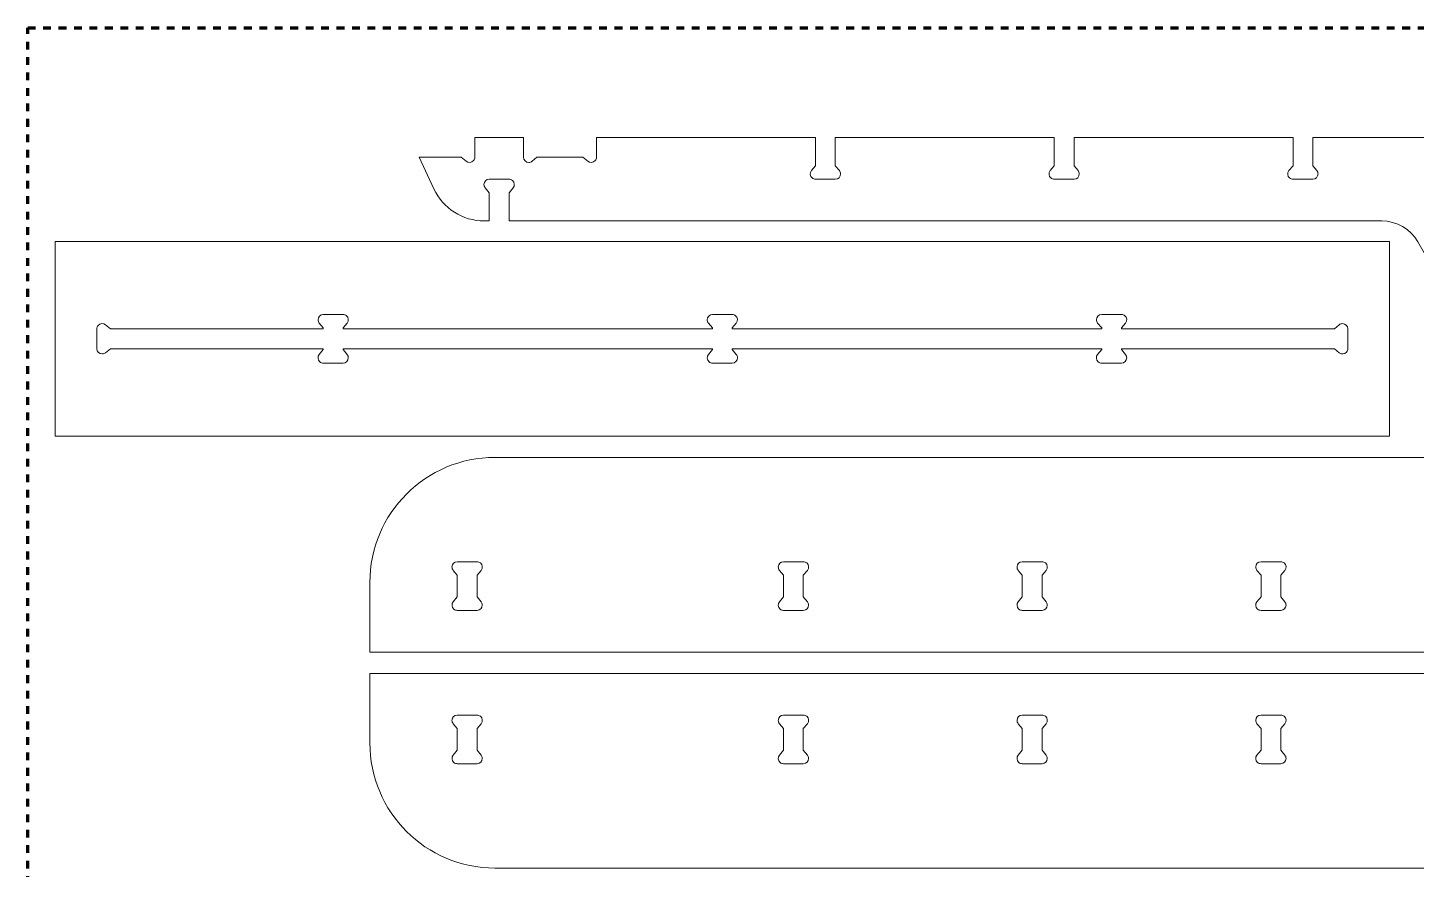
# Model space of a CAD drawing. Header units: inches. Extents: x 0 to 96, y -57 to 51.
# Drawn here: x 0 to 49.95, y -30.25 to 0 of the extents above; entities that cross this region are included whole.
import ezdxf

# ---------------------------------------------------------------- set-up
doc = ezdxf.new("R2010")
doc.units = ezdxf.units.IN
doc.header["$MEASUREMENT"] = 0
doc.linetypes.add('AI-Linetype-1', pattern=[0.555556, 0.277778, -0.277778])
doc.layers.add('formatting', color=7, linetype='Continuous')
doc.layers.add('queen-71', color=7, linetype='Continuous')

# ---------------------------------------------------------------- blocks, each defined once
blk = doc.blocks.new('block 11')
at = {"layer": 'queen-71', "color": 7, "lineweight": 15, "true_color": 0xffffff}
blk.add_open_spline([(53.322, -11.944), (52.787, -11.944), (52.291, -11.659), (52.023, -11.194), (52.023, -11.194), (50.003, -7.694), (50.003, -7.694), (49.735, -7.23), (49.24, -6.944), (48.704, -6.944), (48.704, -6.944), (17.311, -6.944), (17.311, -6.944), (17.311, -6.944), (17.311, -5.93), (17.311, -5.93), (17.311, -5.93), (17.457, -5.757), (17.457, -5.757), (17.524, -5.676), (17.514, -5.556), (17.434, -5.489), (17.399, -5.46), (17.356, -5.444), (17.311, -5.444), (17.311, -5.444), (16.601, -5.444), (16.601, -5.444), (16.497, -5.444), (16.411, -5.53), (16.411, -5.634), (16.411, -5.679), (16.427, -5.722), (16.456, -5.757), (16.456, -5.757), (16.601, -5.93), (16.601, -5.93), (16.601, -5.93), (16.601, -6.944), (16.601, -6.944), (16.601, -6.944), (16.423, -6.944), (16.423, -6.944), (15.646, -6.944), (14.939, -6.494), (14.611, -5.79), (14.611, -5.79), (14.081, -4.654), (14.081, -4.654), (14.081, -4.654), (15.596, -4.654), (15.596, -4.654), (15.596, -4.654), (15.769, -4.8), (15.769, -4.8), (15.85, -4.867), (15.97, -4.857), (16.037, -4.777), (16.066, -4.742), (16.081, -4.699), (16.081, -4.654), (16.081, -4.654), (16.081, -3.944), (16.081, -3.944), (16.081, -3.944), (17.831, -3.944), (17.831, -3.944), (17.831, -3.944), (17.831, -4.654), (17.831, -4.654), (17.831, -4.759), (17.917, -4.844), (18.021, -4.844), (18.066, -4.844), (18.109, -4.829), (18.144, -4.8), (18.144, -4.8), (18.317, -4.654), (18.317, -4.654), (18.317, -4.654), (19.971, -4.654), (19.971, -4.654), (19.971, -4.654), (20.144, -4.8), (20.144, -4.8), (20.225, -4.867), (20.345, -4.857), (20.412, -4.777), (20.441, -4.742), (20.456, -4.699), (20.456, -4.654), (20.456, -4.654), (20.456, -3.944), (20.456, -3.944), (20.456, -3.944), (28.339, -3.944), (28.339, -3.944), (28.339, -3.944), (28.339, -4.959), (28.339, -4.959), (28.339, -4.959), (28.193, -5.132), (28.193, -5.132), (28.126, -5.213), (28.136, -5.333), (28.217, -5.4), (28.251, -5.429), (28.294, -5.444), (28.339, -5.444), (28.339, -5.444), (29.049, -5.444), (29.049, -5.444), (29.154, -5.444), (29.239, -5.359), (29.239, -5.254), (29.239, -5.21), (29.223, -5.167), (29.194, -5.132), (29.194, -5.132), (29.049, -4.959), (29.049, -4.959), (29.049, -4.959), (29.049, -3.944), (29.049, -3.944), (29.049, -3.944), (36.926, -3.944), (36.926, -3.944), (36.926, -3.944), (36.926, -4.959), (36.926, -4.959), (36.926, -4.959), (36.781, -5.132), (36.781, -5.132), (36.713, -5.213), (36.724, -5.333), (36.804, -5.4), (36.839, -5.429), (36.882, -5.444), (36.926, -5.444), (36.926, -5.444), (37.636, -5.444), (37.636, -5.444), (37.741, -5.444), (37.826, -5.359), (37.826, -5.254), (37.826, -5.21), (37.811, -5.167), (37.782, -5.132), (37.782, -5.132), (37.636, -4.959), (37.636, -4.959), (37.636, -4.959), (37.636, -3.944), (37.636, -3.944), (37.636, -3.944), (45.514, -3.944), (45.514, -3.944), (45.514, -3.944), (45.514, -4.959), (45.514, -4.959), (45.514, -4.959), (45.368, -5.132), (45.368, -5.132), (45.301, -5.213), (45.311, -5.333), (45.392, -5.4), (45.426, -5.429), (45.469, -5.444), (45.514, -5.444), (45.514, -5.444), (46.224, -5.444), (46.224, -5.444), (46.329, -5.444), (46.414, -5.359), (46.414, -5.254), (46.414, -5.21), (46.398, -5.167), (46.369, -5.132), (46.369, -5.132), (46.224, -4.959), (46.224, -4.959), (46.224, -4.959), (46.224, -3.944), (46.224, -3.944), (46.224, -3.944), (54.101, -3.944), (54.101, -3.944), (54.101, -3.944), (54.101, -4.959), (54.101, -4.959), (54.101, -4.959), (53.956, -5.132), (53.956, -5.132), (53.888, -5.213), (53.899, -5.333), (53.979, -5.4), (54.014, -5.429), (54.057, -5.444), (54.101, -5.444), (54.101, -5.444), (54.811, -5.444), (54.811, -5.444), (54.916, -5.444), (55.001, -5.359), (55.001, -5.254), (55.001, -5.21), (54.986, -5.167), (54.957, -5.132), (54.957, -5.132), (54.811, -4.959), (54.811, -4.959), (54.811, -4.959), (54.811, -3.944), (54.811, -3.944), (54.811, -3.944), (62.689, -3.944), (62.689, -3.944), (62.689, -3.944), (62.689, -4.959), (62.689, -4.959), (62.689, -4.959), (62.543, -5.132), (62.543, -5.132), (62.476, -5.213), (62.486, -5.333), (62.567, -5.4), (62.601, -5.429), (62.644, -5.444), (62.689, -5.444), (62.689, -5.444), (63.399, -5.444), (63.399, -5.444), (63.504, -5.444), (63.589, -5.359), (63.589, -5.254), (63.589, -5.21), (63.573, -5.167), (63.544, -5.132), (63.544, -5.132), (63.399, -4.959), (63.399, -4.959), (63.399, -4.959), (63.399, -3.944), (63.399, -3.944), (63.399, -3.944), (71.276, -3.944), (71.276, -3.944), (71.276, -3.944), (71.276, -4.959), (71.276, -4.959), (71.276, -4.959), (71.131, -5.132), (71.131, -5.132), (71.063, -5.213), (71.074, -5.333), (71.154, -5.4), (71.189, -5.429), (71.232, -5.444), (71.276, -5.444), (71.276, -5.444), (71.986, -5.444), (71.986, -5.444), (72.091, -5.444), (72.176, -5.359), (72.176, -5.254), (72.176, -5.21), (72.161, -5.167), (72.132, -5.132), (72.132, -5.132), (71.986, -4.959), (71.986, -4.959), (71.986, -4.959), (71.986, -3.944), (71.986, -3.944), (71.986, -3.944), (79.864, -3.944), (79.864, -3.944), (79.864, -3.944), (79.864, -4.959), (79.864, -4.959), (79.864, -4.959), (79.718, -5.132), (79.718, -5.132), (79.651, -5.213), (79.661, -5.333), (79.742, -5.4), (79.776, -5.429), (79.819, -5.444), (79.864, -5.444), (79.864, -5.444), (80.574, -5.444), (80.574, -5.444), (80.679, -5.444), (80.764, -5.359), (80.764, -5.254), (80.764, -5.21), (80.748, -5.167), (80.719, -5.132), (80.719, -5.132), (80.574, -4.959), (80.574, -4.959), (80.574, -4.959), (80.574, -3.944), (80.574, -3.944), (80.574, -3.944), (88.456, -3.944), (88.456, -3.944), (88.456, -3.944), (88.456, -4.654), (88.456, -4.654), (88.456, -4.759), (88.542, -4.844), (88.646, -4.844), (88.691, -4.844), (88.734, -4.829), (88.769, -4.8), (88.769, -4.8), (88.942, -4.654), (88.942, -4.654), (88.942, -4.654), (90.596, -4.654), (90.596, -4.654), (90.596, -4.654), (90.769, -4.8), (90.769, -4.8), (90.85, -4.867), (90.97, -4.857), (91.037, -4.777), (91.066, -4.742), (91.081, -4.699), (91.081, -4.654), (91.081, -4.654), (91.081, -3.944), (91.081, -3.944), (91.081, -3.944), (92.831, -3.944), (92.831, -3.944), (92.831, -3.944), (92.831, -4.654), (92.831, -4.654), (92.831, -4.759), (92.917, -4.844), (93.021, -4.844), (93.066, -4.844), (93.109, -4.829), (93.144, -4.8), (93.144, -4.8), (93.317, -4.654), (93.317, -4.654), (93.317, -4.654), (94.831, -4.654), (94.831, -4.654), (94.831, -4.654), (94.302, -5.79), (94.302, -5.79), (93.974, -6.494), (93.267, -6.944), (92.489, -6.944), (92.489, -6.944), (92.311, -6.944), (92.311, -6.944), (92.311, -6.944), (92.311, -5.93), (92.311, -5.93), (92.311, -5.93), (92.457, -5.757), (92.457, -5.757), (92.524, -5.676), (92.514, -5.556), (92.434, -5.489), (92.399, -5.46), (92.356, -5.444), (92.311, -5.444), (92.311, -5.444), (91.601, -5.444), (91.601, -5.444), (91.497, -5.444), (91.411, -5.53), (91.411, -5.634), (91.411, -5.679), (91.427, -5.722), (91.456, -5.757), (91.456, -5.757), (91.601, -5.93), (91.601, -5.93), (91.601, -5.93), (91.601, -6.944), (91.601, -6.944), (91.601, -6.944), (60.209, -6.944), (60.209, -6.944), (59.673, -6.944), (59.178, -7.23), (58.91, -7.694), (58.91, -7.694), (56.889, -11.194), (56.889, -11.194), (56.622, -11.659), (56.126, -11.944), (55.59, -11.944), (55.59, -11.944), (53.322, -11.944), (53.322, -11.944)], degree=3, knots=[0, 0, 0, 0, 1, 1, 1, 2, 2, 2, 3, 3, 3, 4, 4, 4, 5, 5, 5, 6, 6, 6, 7, 7, 7, 8, 8, 8, 9, 9, 9, 10, 10, 10, 11, 11, 11, 12, 12, 12, 13, 13, 13, 14, 14, 14, 15, 15, 15, 16, 16, 16, 17, 17, 17, 18, 18, 18, 19, 19, 19, 20, 20, 20, 21, 21, 21, 22, 22, 22, 23, 23, 23, 24, 24, 24, 25, 25, 25, 26, 26, 26, 27, 27, 27, 28, 28, 28, 29, 29, 29, 30, 30, 30, 31, 31, 31, 32, 32, 32, 33, 33, 33, 34, 34, 34, 35, 35, 35, 36, 36, 36, 37, 37, 37, 38, 38, 38, 39, 39, 39, 40, 40, 40, 41, 41, 41, 42, 42, 42, 43, 43, 43, 44, 44, 44, 45, 45, 45, 46, 46, 46, 47, 47, 47, 48, 48, 48, 49, 49, 49, 50, 50, 50, 51, 51, 51, 52, 52, 52, 53, 53, 53, 54, 54, 54, 55, 55, 55, 56, 56, 56, 57, 57, 57, 58, 58, 58, 59, 59, 59, 60, 60, 60, 61, 61, 61, 62, 62, 62, 63, 63, 63, 64, 64, 64, 65, 65, 65, 66, 66, 66, 67, 67, 67, 68, 68, 68, 69, 69, 69, 70, 70, 70, 71, 71, 71, 72, 72, 72, 73, 73, 73, 74, 74, 74, 75, 75, 75, 76, 76, 76, 77, 77, 77, 78, 78, 78, 79, 79, 79, 80, 80, 80, 81, 81, 81, 82, 82, 82, 83, 83, 83, 84, 84, 84, 85, 85, 85, 86, 86, 86, 87, 87, 87, 88, 88, 88, 89, 89, 89, 90, 90, 90, 91, 91, 91, 92, 92, 92, 93, 93, 93, 94, 94, 94, 95, 95, 95, 96, 96, 96, 97, 97, 97, 98, 98, 98, 99, 99, 99, 100, 100, 100, 101, 101, 101, 102, 102, 102, 103, 103, 103, 104, 104, 104, 105, 105, 105, 106, 106, 106, 107, 107, 107, 108, 108, 108, 109, 109, 109, 110, 110, 110, 111, 111, 111, 112, 112, 112, 113, 113, 113, 114, 114, 114, 115, 115, 115, 116, 116, 116, 117, 117, 117, 118, 118, 118, 119, 119, 119, 120, 120, 120, 121, 121, 121, 122, 122, 122, 123, 123, 123, 124, 124, 124, 125, 125, 125, 126, 126, 126, 127, 127, 127, 128, 128, 128, 129, 129, 129, 130, 130, 130, 131, 131, 131, 132, 132, 132, 133, 133, 133, 134, 134, 134, 134], dxfattribs=at)
blk = doc.blocks.new('block 16')
at = {"layer": 'queen-71', "color": 7, "lineweight": 15, "true_color": 0xffffff}
blk.add_open_spline([(94.305, -22.444), (94.305, -22.444), (12.305, -22.444), (12.305, -22.444), (12.305, -22.444), (12.305, -19.944), (12.305, -19.944), (12.305, -17.459), (14.32, -15.444), (16.805, -15.444), (16.805, -15.444), (89.805, -15.444), (89.805, -15.444), (92.291, -15.444), (94.305, -17.459), (94.305, -19.944), (94.305, -19.944), (94.305, -22.444), (94.305, -22.444)], degree=3, knots=[0, 0, 0, 0, 1, 1, 1, 2, 2, 2, 3, 3, 3, 4, 4, 4, 5, 5, 5, 6, 6, 6, 6], dxfattribs=at)
blk = doc.blocks.new('block 19')
at = {"layer": 'queen-71', "color": 7, "lineweight": 15, "true_color": 0xffffff}
blk.add_open_spline([(16.16, -19.68), (16.16, -19.68), (16.306, -19.507), (16.306, -19.507), (16.373, -19.426), (16.363, -19.306), (16.282, -19.239), (16.248, -19.21), (16.205, -19.194), (16.16, -19.194), (16.16, -19.194), (15.45, -19.194), (15.45, -19.194), (15.345, -19.194), (15.26, -19.28), (15.26, -19.384), (15.26, -19.429), (15.276, -19.472), (15.305, -19.507), (15.305, -19.507), (15.45, -19.68), (15.45, -19.68), (15.45, -19.68), (15.45, -20.459), (15.45, -20.459), (15.45, -20.459), (15.305, -20.632), (15.305, -20.632), (15.237, -20.713), (15.248, -20.833), (15.328, -20.9), (15.362, -20.929), (15.406, -20.944), (15.45, -20.944), (15.45, -20.944), (16.16, -20.944), (16.16, -20.944), (16.265, -20.944), (16.35, -20.859), (16.35, -20.754), (16.35, -20.71), (16.335, -20.667), (16.306, -20.632), (16.306, -20.632), (16.16, -20.459), (16.16, -20.459), (16.16, -20.459), (16.16, -19.68), (16.16, -19.68)], degree=3, knots=[0, 0, 0, 0, 1, 1, 1, 2, 2, 2, 3, 3, 3, 4, 4, 4, 5, 5, 5, 6, 6, 6, 7, 7, 7, 8, 8, 8, 9, 9, 9, 10, 10, 10, 11, 11, 11, 12, 12, 12, 13, 13, 13, 14, 14, 14, 15, 15, 15, 16, 16, 16, 16], dxfattribs=at)
blk = doc.blocks.new('block 20')
at = {"layer": 'queen-71', "color": 7, "lineweight": 15, "true_color": 0xffffff}
blk.add_open_spline([(27.898, -19.68), (27.898, -19.68), (28.043, -19.507), (28.043, -19.507), (28.111, -19.426), (28.1, -19.306), (28.02, -19.239), (27.986, -19.21), (27.942, -19.194), (27.898, -19.194), (27.898, -19.194), (27.188, -19.194), (27.188, -19.194), (27.083, -19.194), (26.998, -19.28), (26.998, -19.384), (26.998, -19.429), (27.014, -19.472), (27.042, -19.507), (27.042, -19.507), (27.188, -19.68), (27.188, -19.68), (27.188, -19.68), (27.188, -20.459), (27.188, -20.459), (27.188, -20.459), (27.042, -20.632), (27.042, -20.632), (26.975, -20.713), (26.985, -20.833), (27.066, -20.9), (27.1, -20.929), (27.143, -20.944), (27.188, -20.944), (27.188, -20.944), (27.898, -20.944), (27.898, -20.944), (28.003, -20.944), (28.088, -20.859), (28.088, -20.754), (28.088, -20.71), (28.072, -20.667), (28.043, -20.632), (28.043, -20.632), (27.898, -20.459), (27.898, -20.459), (27.898, -20.459), (27.898, -19.68), (27.898, -19.68)], degree=3, knots=[0, 0, 0, 0, 1, 1, 1, 2, 2, 2, 3, 3, 3, 4, 4, 4, 5, 5, 5, 6, 6, 6, 7, 7, 7, 8, 8, 8, 9, 9, 9, 10, 10, 10, 11, 11, 11, 12, 12, 12, 13, 13, 13, 14, 14, 14, 15, 15, 15, 16, 16, 16, 16], dxfattribs=at)
blk = doc.blocks.new('block 21')
at = {"layer": 'queen-71', "color": 7, "lineweight": 15, "true_color": 0xffffff}
blk.add_open_spline([(36.485, -19.68), (36.485, -19.68), (36.631, -19.507), (36.631, -19.507), (36.698, -19.426), (36.688, -19.306), (36.607, -19.239), (36.573, -19.21), (36.53, -19.194), (36.485, -19.194), (36.485, -19.194), (35.775, -19.194), (35.775, -19.194), (35.67, -19.194), (35.585, -19.28), (35.585, -19.384), (35.585, -19.429), (35.601, -19.472), (35.63, -19.507), (35.63, -19.507), (35.775, -19.68), (35.775, -19.68), (35.775, -19.68), (35.775, -20.459), (35.775, -20.459), (35.775, -20.459), (35.63, -20.632), (35.63, -20.632), (35.562, -20.713), (35.573, -20.833), (35.653, -20.9), (35.687, -20.929), (35.731, -20.944), (35.775, -20.944), (35.775, -20.944), (36.485, -20.944), (36.485, -20.944), (36.59, -20.944), (36.675, -20.859), (36.675, -20.754), (36.675, -20.71), (36.66, -20.667), (36.631, -20.632), (36.631, -20.632), (36.485, -20.459), (36.485, -20.459), (36.485, -20.459), (36.485, -19.68), (36.485, -19.68)], degree=3, knots=[0, 0, 0, 0, 1, 1, 1, 2, 2, 2, 3, 3, 3, 4, 4, 4, 5, 5, 5, 6, 6, 6, 7, 7, 7, 8, 8, 8, 9, 9, 9, 10, 10, 10, 11, 11, 11, 12, 12, 12, 13, 13, 13, 14, 14, 14, 15, 15, 15, 16, 16, 16, 16], dxfattribs=at)
blk = doc.blocks.new('block 22')
at = {"layer": 'queen-71', "color": 7, "lineweight": 15, "true_color": 0xffffff}
blk.add_open_spline([(45.073, -19.68), (45.073, -19.68), (45.218, -19.507), (45.218, -19.507), (45.286, -19.426), (45.275, -19.306), (45.195, -19.239), (45.161, -19.21), (45.117, -19.194), (45.073, -19.194), (45.073, -19.194), (44.363, -19.194), (44.363, -19.194), (44.258, -19.194), (44.173, -19.28), (44.173, -19.384), (44.173, -19.429), (44.189, -19.472), (44.217, -19.507), (44.217, -19.507), (44.363, -19.68), (44.363, -19.68), (44.363, -19.68), (44.363, -20.459), (44.363, -20.459), (44.363, -20.459), (44.217, -20.632), (44.217, -20.632), (44.15, -20.713), (44.16, -20.833), (44.241, -20.9), (44.275, -20.929), (44.318, -20.944), (44.363, -20.944), (44.363, -20.944), (45.073, -20.944), (45.073, -20.944), (45.178, -20.944), (45.263, -20.859), (45.263, -20.754), (45.263, -20.71), (45.247, -20.667), (45.218, -20.632), (45.218, -20.632), (45.073, -20.459), (45.073, -20.459), (45.073, -20.459), (45.073, -19.68), (45.073, -19.68)], degree=3, knots=[0, 0, 0, 0, 1, 1, 1, 2, 2, 2, 3, 3, 3, 4, 4, 4, 5, 5, 5, 6, 6, 6, 7, 7, 7, 8, 8, 8, 9, 9, 9, 10, 10, 10, 11, 11, 11, 12, 12, 12, 13, 13, 13, 14, 14, 14, 15, 15, 15, 16, 16, 16, 16], dxfattribs=at)
blk = doc.blocks.new('block 17')
at = {"layer": 'queen-71'}
for name in ['block 19', 'block 20', 'block 21', 'block 22']:
    blk.add_blockref(name, (0, 0), dxfattribs=at)
blk = doc.blocks.new('block 15')
at = {"layer": 'queen-71'}
for name in ['block 16', 'block 17']:
    blk.add_blockref(name, (0, 0), dxfattribs=at)
blk = doc.blocks.new('block 28')
at = {"layer": 'queen-71', "color": 7, "lineweight": 15, "true_color": 0xffffff}
blk.add_open_spline([(12.305, -23.208), (12.305, -23.208), (94.305, -23.208), (94.305, -23.208), (94.305, -23.208), (94.305, -25.708), (94.305, -25.708), (94.305, -28.194), (92.291, -30.208), (89.805, -30.208), (89.805, -30.208), (16.805, -30.208), (16.805, -30.208), (14.32, -30.208), (12.305, -28.194), (12.305, -25.708), (12.305, -25.708), (12.305, -23.208), (12.305, -23.208)], degree=3, knots=[0, 0, 0, 0, 1, 1, 1, 2, 2, 2, 3, 3, 3, 4, 4, 4, 5, 5, 5, 6, 6, 6, 6], dxfattribs=at)
blk = doc.blocks.new('block 35')
at = {"layer": 'queen-71', "color": 7, "lineweight": 15, "true_color": 0xffffff}
blk.add_open_spline([(15.305, -25.02), (15.305, -25.02), (15.45, -25.194), (15.45, -25.194), (15.45, -25.194), (15.45, -25.973), (15.45, -25.973), (15.45, -25.973), (15.305, -26.146), (15.305, -26.146), (15.237, -26.227), (15.248, -26.346), (15.328, -26.414), (15.362, -26.443), (15.406, -26.458), (15.45, -26.458), (15.45, -26.458), (16.16, -26.458), (16.16, -26.458), (16.265, -26.458), (16.35, -26.373), (16.35, -26.268), (16.35, -26.224), (16.335, -26.18), (16.306, -26.146), (16.306, -26.146), (16.16, -25.973), (16.16, -25.973), (16.16, -25.973), (16.16, -25.194), (16.16, -25.194), (16.16, -25.194), (16.306, -25.02), (16.306, -25.02), (16.373, -24.94), (16.363, -24.82), (16.282, -24.753), (16.248, -24.724), (16.205, -24.708), (16.16, -24.708), (16.16, -24.708), (15.45, -24.708), (15.45, -24.708), (15.345, -24.708), (15.26, -24.793), (15.26, -24.898), (15.26, -24.943), (15.276, -24.986), (15.305, -25.02)], degree=3, knots=[0, 0, 0, 0, 1, 1, 1, 2, 2, 2, 3, 3, 3, 4, 4, 4, 5, 5, 5, 6, 6, 6, 7, 7, 7, 8, 8, 8, 9, 9, 9, 10, 10, 10, 11, 11, 11, 12, 12, 12, 13, 13, 13, 14, 14, 14, 15, 15, 15, 16, 16, 16, 16], dxfattribs=at)
blk = doc.blocks.new('block 36')
at = {"layer": 'queen-71', "color": 7, "lineweight": 15, "true_color": 0xffffff}
blk.add_open_spline([(27.042, -25.02), (27.042, -25.02), (27.188, -25.194), (27.188, -25.194), (27.188, -25.194), (27.188, -25.973), (27.188, -25.973), (27.188, -25.973), (27.042, -26.146), (27.042, -26.146), (26.975, -26.227), (26.985, -26.346), (27.066, -26.414), (27.1, -26.443), (27.143, -26.458), (27.188, -26.458), (27.188, -26.458), (27.898, -26.458), (27.898, -26.458), (28.003, -26.458), (28.088, -26.373), (28.088, -26.268), (28.088, -26.224), (28.072, -26.18), (28.043, -26.146), (28.043, -26.146), (27.898, -25.973), (27.898, -25.973), (27.898, -25.973), (27.898, -25.194), (27.898, -25.194), (27.898, -25.194), (28.043, -25.02), (28.043, -25.02), (28.111, -24.94), (28.1, -24.82), (28.02, -24.753), (27.986, -24.724), (27.942, -24.708), (27.898, -24.708), (27.898, -24.708), (27.188, -24.708), (27.188, -24.708), (27.083, -24.708), (26.998, -24.793), (26.998, -24.898), (26.998, -24.943), (27.014, -24.986), (27.042, -25.02)], degree=3, knots=[0, 0, 0, 0, 1, 1, 1, 2, 2, 2, 3, 3, 3, 4, 4, 4, 5, 5, 5, 6, 6, 6, 7, 7, 7, 8, 8, 8, 9, 9, 9, 10, 10, 10, 11, 11, 11, 12, 12, 12, 13, 13, 13, 14, 14, 14, 15, 15, 15, 16, 16, 16, 16], dxfattribs=at)
blk = doc.blocks.new('block 37')
at = {"layer": 'queen-71', "color": 7, "lineweight": 15, "true_color": 0xffffff}
blk.add_open_spline([(35.63, -25.02), (35.63, -25.02), (35.775, -25.194), (35.775, -25.194), (35.775, -25.194), (35.775, -25.973), (35.775, -25.973), (35.775, -25.973), (35.63, -26.146), (35.63, -26.146), (35.562, -26.227), (35.573, -26.346), (35.653, -26.414), (35.687, -26.443), (35.731, -26.458), (35.775, -26.458), (35.775, -26.458), (36.485, -26.458), (36.485, -26.458), (36.59, -26.458), (36.675, -26.373), (36.675, -26.268), (36.675, -26.224), (36.66, -26.18), (36.631, -26.146), (36.631, -26.146), (36.485, -25.973), (36.485, -25.973), (36.485, -25.973), (36.485, -25.194), (36.485, -25.194), (36.485, -25.194), (36.631, -25.02), (36.631, -25.02), (36.698, -24.94), (36.688, -24.82), (36.607, -24.753), (36.573, -24.724), (36.53, -24.708), (36.485, -24.708), (36.485, -24.708), (35.775, -24.708), (35.775, -24.708), (35.67, -24.708), (35.585, -24.793), (35.585, -24.898), (35.585, -24.943), (35.601, -24.986), (35.63, -25.02)], degree=3, knots=[0, 0, 0, 0, 1, 1, 1, 2, 2, 2, 3, 3, 3, 4, 4, 4, 5, 5, 5, 6, 6, 6, 7, 7, 7, 8, 8, 8, 9, 9, 9, 10, 10, 10, 11, 11, 11, 12, 12, 12, 13, 13, 13, 14, 14, 14, 15, 15, 15, 16, 16, 16, 16], dxfattribs=at)
blk = doc.blocks.new('block 38')
at = {"layer": 'queen-71', "color": 7, "lineweight": 15, "true_color": 0xffffff}
blk.add_open_spline([(44.217, -25.02), (44.217, -25.02), (44.363, -25.194), (44.363, -25.194), (44.363, -25.194), (44.363, -25.973), (44.363, -25.973), (44.363, -25.973), (44.217, -26.146), (44.217, -26.146), (44.15, -26.227), (44.16, -26.346), (44.241, -26.414), (44.275, -26.443), (44.318, -26.458), (44.363, -26.458), (44.363, -26.458), (45.073, -26.458), (45.073, -26.458), (45.178, -26.458), (45.263, -26.373), (45.263, -26.268), (45.263, -26.224), (45.247, -26.18), (45.218, -26.146), (45.218, -26.146), (45.073, -25.973), (45.073, -25.973), (45.073, -25.973), (45.073, -25.194), (45.073, -25.194), (45.073, -25.194), (45.218, -25.02), (45.218, -25.02), (45.286, -24.94), (45.275, -24.82), (45.195, -24.753), (45.161, -24.724), (45.117, -24.708), (45.073, -24.708), (45.073, -24.708), (44.363, -24.708), (44.363, -24.708), (44.258, -24.708), (44.173, -24.793), (44.173, -24.898), (44.173, -24.943), (44.189, -24.986), (44.217, -25.02)], degree=3, knots=[0, 0, 0, 0, 1, 1, 1, 2, 2, 2, 3, 3, 3, 4, 4, 4, 5, 5, 5, 6, 6, 6, 7, 7, 7, 8, 8, 8, 9, 9, 9, 10, 10, 10, 11, 11, 11, 12, 12, 12, 13, 13, 13, 14, 14, 14, 15, 15, 15, 16, 16, 16, 16], dxfattribs=at)
blk = doc.blocks.new('block 29')
at = {"layer": 'queen-71'}
for name in ['block 35', 'block 36', 'block 37', 'block 38']:
    blk.add_blockref(name, (0, 0), dxfattribs=at)
blk = doc.blocks.new('block 27')
at = {"layer": 'queen-71'}
for name in ['block 28', 'block 29']:
    blk.add_blockref(name, (0, 0), dxfattribs=at)
blk = doc.blocks.new('block 40')
at = {"layer": 'queen-71', "color": 7, "lineweight": 15, "true_color": 0xffffff}
blk.add_lwpolyline([(0.986, -14.681), (0.986, -7.681), (48.986, -7.681), (48.986, -14.681), (0.986, -14.681)], dxfattribs=at)
blk = doc.blocks.new('block 41')
at = {"layer": 'queen-71', "color": 7, "lineweight": 15, "true_color": 0xffffff}
blk.add_open_spline([(25.341, -11.536), (25.341, -11.536), (38.631, -11.536), (38.631, -11.536), (38.631, -11.536), (38.631, -11.57), (38.631, -11.57), (38.631, -11.57), (38.486, -11.743), (38.486, -11.743), (38.418, -11.824), (38.429, -11.944), (38.509, -12.011), (38.543, -12.04), (38.586, -12.056), (38.631, -12.056), (38.631, -12.056), (39.341, -12.056), (39.341, -12.056), (39.446, -12.056), (39.531, -11.97), (39.531, -11.866), (39.531, -11.821), (39.515, -11.778), (39.487, -11.743), (39.487, -11.743), (39.341, -11.57), (39.341, -11.57), (39.341, -11.57), (39.341, -11.536), (39.341, -11.536), (39.341, -11.536), (47.001, -11.536), (47.001, -11.536), (47.001, -11.536), (47.174, -11.681), (47.174, -11.681), (47.254, -11.749), (47.374, -11.738), (47.442, -11.658), (47.47, -11.623), (47.486, -11.58), (47.486, -11.536), (47.486, -11.536), (47.486, -10.826), (47.486, -10.826), (47.486, -10.721), (47.401, -10.636), (47.296, -10.636), (47.251, -10.636), (47.208, -10.651), (47.174, -10.68), (47.174, -10.68), (47.001, -10.826), (47.001, -10.826), (47.001, -10.826), (39.341, -10.826), (39.341, -10.826), (39.341, -10.826), (39.341, -10.791), (39.341, -10.791), (39.341, -10.791), (39.487, -10.618), (39.487, -10.618), (39.554, -10.537), (39.544, -10.417), (39.463, -10.35), (39.429, -10.321), (39.386, -10.306), (39.341, -10.306), (39.341, -10.306), (38.631, -10.306), (38.631, -10.306), (38.526, -10.306), (38.441, -10.391), (38.441, -10.496), (38.441, -10.54), (38.457, -10.583), (38.486, -10.618), (38.486, -10.618), (38.631, -10.791), (38.631, -10.791), (38.631, -10.791), (38.631, -10.826), (38.631, -10.826), (38.631, -10.826), (25.341, -10.826), (25.341, -10.826), (25.341, -10.826), (25.341, -10.791), (25.341, -10.791), (25.341, -10.791), (25.487, -10.618), (25.487, -10.618), (25.554, -10.537), (25.544, -10.417), (25.463, -10.35), (25.429, -10.321), (25.386, -10.306), (25.341, -10.306), (25.341, -10.306), (24.631, -10.306), (24.631, -10.306), (24.526, -10.306), (24.441, -10.391), (24.441, -10.496), (24.441, -10.54), (24.457, -10.583), (24.486, -10.618), (24.486, -10.618), (24.631, -10.791), (24.631, -10.791), (24.631, -10.791), (24.631, -10.826), (24.631, -10.826), (24.631, -10.826), (11.341, -10.826), (11.341, -10.826), (11.341, -10.826), (11.341, -10.791), (11.341, -10.791), (11.341, -10.791), (11.487, -10.618), (11.487, -10.618), (11.554, -10.537), (11.544, -10.417), (11.463, -10.35), (11.429, -10.321), (11.386, -10.306), (11.341, -10.306), (11.341, -10.306), (10.631, -10.306), (10.631, -10.306), (10.526, -10.306), (10.441, -10.391), (10.441, -10.496), (10.441, -10.54), (10.457, -10.583), (10.486, -10.618), (10.486, -10.618), (10.631, -10.791), (10.631, -10.791), (10.631, -10.791), (10.631, -10.826), (10.631, -10.826), (10.631, -10.826), (2.972, -10.826), (2.972, -10.826), (2.972, -10.826), (2.798, -10.68), (2.798, -10.68), (2.718, -10.613), (2.598, -10.623), (2.531, -10.703), (2.502, -10.738), (2.486, -10.781), (2.486, -10.826), (2.486, -10.826), (2.486, -11.536), (2.486, -11.536), (2.486, -11.64), (2.571, -11.726), (2.676, -11.726), (2.721, -11.726), (2.764, -11.71), (2.798, -11.681), (2.798, -11.681), (2.972, -11.536), (2.972, -11.536), (2.972, -11.536), (10.631, -11.536), (10.631, -11.536), (10.631, -11.536), (10.631, -11.57), (10.631, -11.57), (10.631, -11.57), (10.486, -11.743), (10.486, -11.743), (10.418, -11.824), (10.429, -11.944), (10.509, -12.011), (10.543, -12.04), (10.586, -12.056), (10.631, -12.056), (10.631, -12.056), (11.341, -12.056), (11.341, -12.056), (11.446, -12.056), (11.531, -11.97), (11.531, -11.866), (11.531, -11.821), (11.515, -11.778), (11.487, -11.743), (11.487, -11.743), (11.341, -11.57), (11.341, -11.57), (11.341, -11.57), (11.341, -11.536), (11.341, -11.536), (11.341, -11.536), (24.631, -11.536), (24.631, -11.536), (24.631, -11.536), (24.631, -11.57), (24.631, -11.57), (24.631, -11.57), (24.486, -11.743), (24.486, -11.743), (24.418, -11.824), (24.429, -11.944), (24.509, -12.011), (24.543, -12.04), (24.586, -12.056), (24.631, -12.056), (24.631, -12.056), (25.341, -12.056), (25.341, -12.056), (25.446, -12.056), (25.531, -11.97), (25.531, -11.866), (25.531, -11.821), (25.515, -11.778), (25.487, -11.743), (25.487, -11.743), (25.341, -11.57), (25.341, -11.57), (25.341, -11.57), (25.341, -11.536), (25.341, -11.536)], degree=3, knots=[0, 0, 0, 0, 1, 1, 1, 2, 2, 2, 3, 3, 3, 4, 4, 4, 5, 5, 5, 6, 6, 6, 7, 7, 7, 8, 8, 8, 9, 9, 9, 10, 10, 10, 11, 11, 11, 12, 12, 12, 13, 13, 13, 14, 14, 14, 15, 15, 15, 16, 16, 16, 17, 17, 17, 18, 18, 18, 19, 19, 19, 20, 20, 20, 21, 21, 21, 22, 22, 22, 23, 23, 23, 24, 24, 24, 25, 25, 25, 26, 26, 26, 27, 27, 27, 28, 28, 28, 29, 29, 29, 30, 30, 30, 31, 31, 31, 32, 32, 32, 33, 33, 33, 34, 34, 34, 35, 35, 35, 36, 36, 36, 37, 37, 37, 38, 38, 38, 39, 39, 39, 40, 40, 40, 41, 41, 41, 42, 42, 42, 43, 43, 43, 44, 44, 44, 45, 45, 45, 46, 46, 46, 47, 47, 47, 48, 48, 48, 49, 49, 49, 50, 50, 50, 51, 51, 51, 52, 52, 52, 53, 53, 53, 54, 54, 54, 55, 55, 55, 56, 56, 56, 57, 57, 57, 58, 58, 58, 59, 59, 59, 60, 60, 60, 61, 61, 61, 62, 62, 62, 63, 63, 63, 64, 64, 64, 65, 65, 65, 66, 66, 66, 67, 67, 67, 68, 68, 68, 69, 69, 69, 70, 70, 70, 71, 71, 71, 72, 72, 72, 73, 73, 73, 74, 74, 74, 75, 75, 75, 76, 76, 76, 76], dxfattribs=at)
blk = doc.blocks.new('block 39')
at = {"layer": 'queen-71'}
for name in ['block 40', 'block 41']:
    blk.add_blockref(name, (0, 0), dxfattribs=at)

msp = doc.modelspace()

# ---------------------------------------------------------------- linework, layer by layer
at = {"layer": 'formatting', "color": 7, "linetype": 'AI-Linetype-1', "lineweight": 158, "true_color": 0xffffff}
msp.add_lwpolyline([(96, -48), (0, -48), (0, 0), (96, 0), (96, -48)], dxfattribs=at)

# ---------------------------------------------------------------- block references
at = {"layer": 'queen-71'}
for name in ['block 11', 'block 39', 'block 15', 'block 27']:
    msp.add_blockref(name, (0, 0), dxfattribs=at)

doc.saveas('drawing.dxf')
